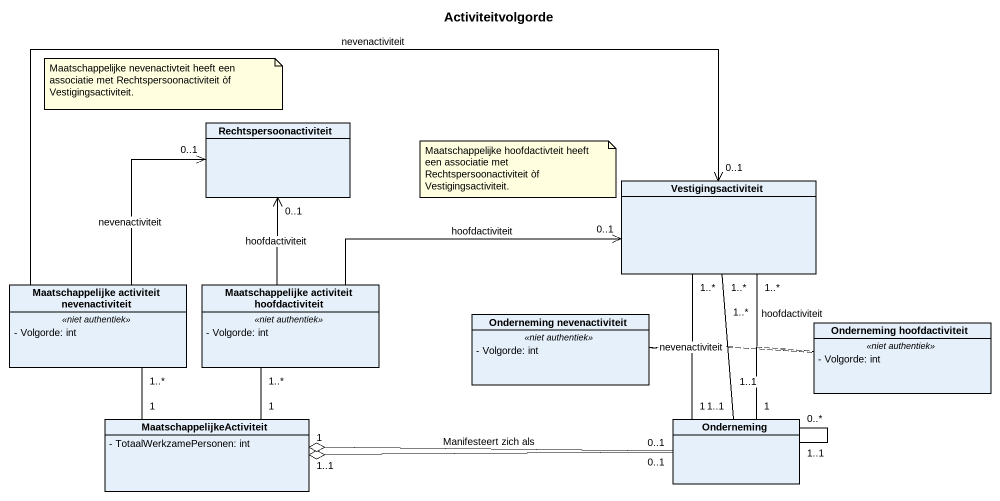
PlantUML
@startuml
title Activiteitvolgorde
hide circle
hide empty members
skinparam classAttributeIconSize 0
class Rechtspersoonactiviteit
class Vestigingsactiviteit
class "Maatschappelijke activiteit nevenactiviteit" as Maatschappelijke_activiteit {
  .. <<niet authentiek>> ..
  - Volgorde: int
}
class "Maatschappelijke activiteit hoofdactiviteit" as Maatschappelijke_activiteit_2 {
  .. <<niet authentiek>> ..
  - Volgorde: int
}
class "Onderneming nevenactiviteit" as Onderneming_nevenactiviteit {
  .. <<niet authentiek>> ..
  - Volgorde: int
}
class "Onderneming hoofdactiviteit" as Onderneming_hoofdactiviteit {
  .. <<niet authentiek>> ..
  - Volgorde: int
}
class MaatschappelijkeActiviteit {
  - TotaalWerkzamePersonen: int
}
class Onderneming
Maatschappelijke_activiteit -up-> "0..1" Rechtspersoonactiviteit : nevenactiviteit
Maatschappelijke_activiteit -right-> "0..1" Vestigingsactiviteit : nevenactiviteit
Maatschappelijke_activiteit_2 -up-> "0..1" Rechtspersoonactiviteit : hoofdactiviteit
Maatschappelijke_activiteit_2 -right-> "0..1" Vestigingsactiviteit : hoofdactiviteit
MaatschappelijkeActiviteit "1" -up- "1..*" Maatschappelijke_activiteit
MaatschappelijkeActiviteit "1" -up- "1..*" Maatschappelijke_activiteit_2
Onderneming "1..1" -up- "1..*" Vestigingsactiviteit
(Onderneming, Vestigingsactiviteit) .. Onderneming_nevenactiviteit
Onderneming "1" -up- "1..*" Vestigingsactiviteit : nevenactiviteit
(Onderneming, Vestigingsactiviteit) .. Onderneming_nevenactiviteit
Onderneming "1..1" -up- "1..*" Vestigingsactiviteit
(Onderneming, Vestigingsactiviteit) .. Onderneming_hoofdactiviteit
Onderneming "1" -up- "1..*" Vestigingsactiviteit : hoofdactiviteit
(Onderneming, Vestigingsactiviteit) .. Onderneming_hoofdactiviteit
Onderneming "0..1" -left-o "1..1" MaatschappelijkeActiviteit
Onderneming "0..1" -left-o "1" MaatschappelijkeActiviteit : Manifesteert zich als
Onderneming "1..1" -- "0..*" Onderneming
note as N1
  Maatschappelijke nevenactivteit heeft een associatie met Rechtspersoonactiviteit òf Vestigingsactiviteit.
end note
note as N2
  Maatschappelijke hoofdactivteit heeft een associatie met Rechtspersoonactiviteit òf Vestigingsactiviteit.
end note
@enduml
